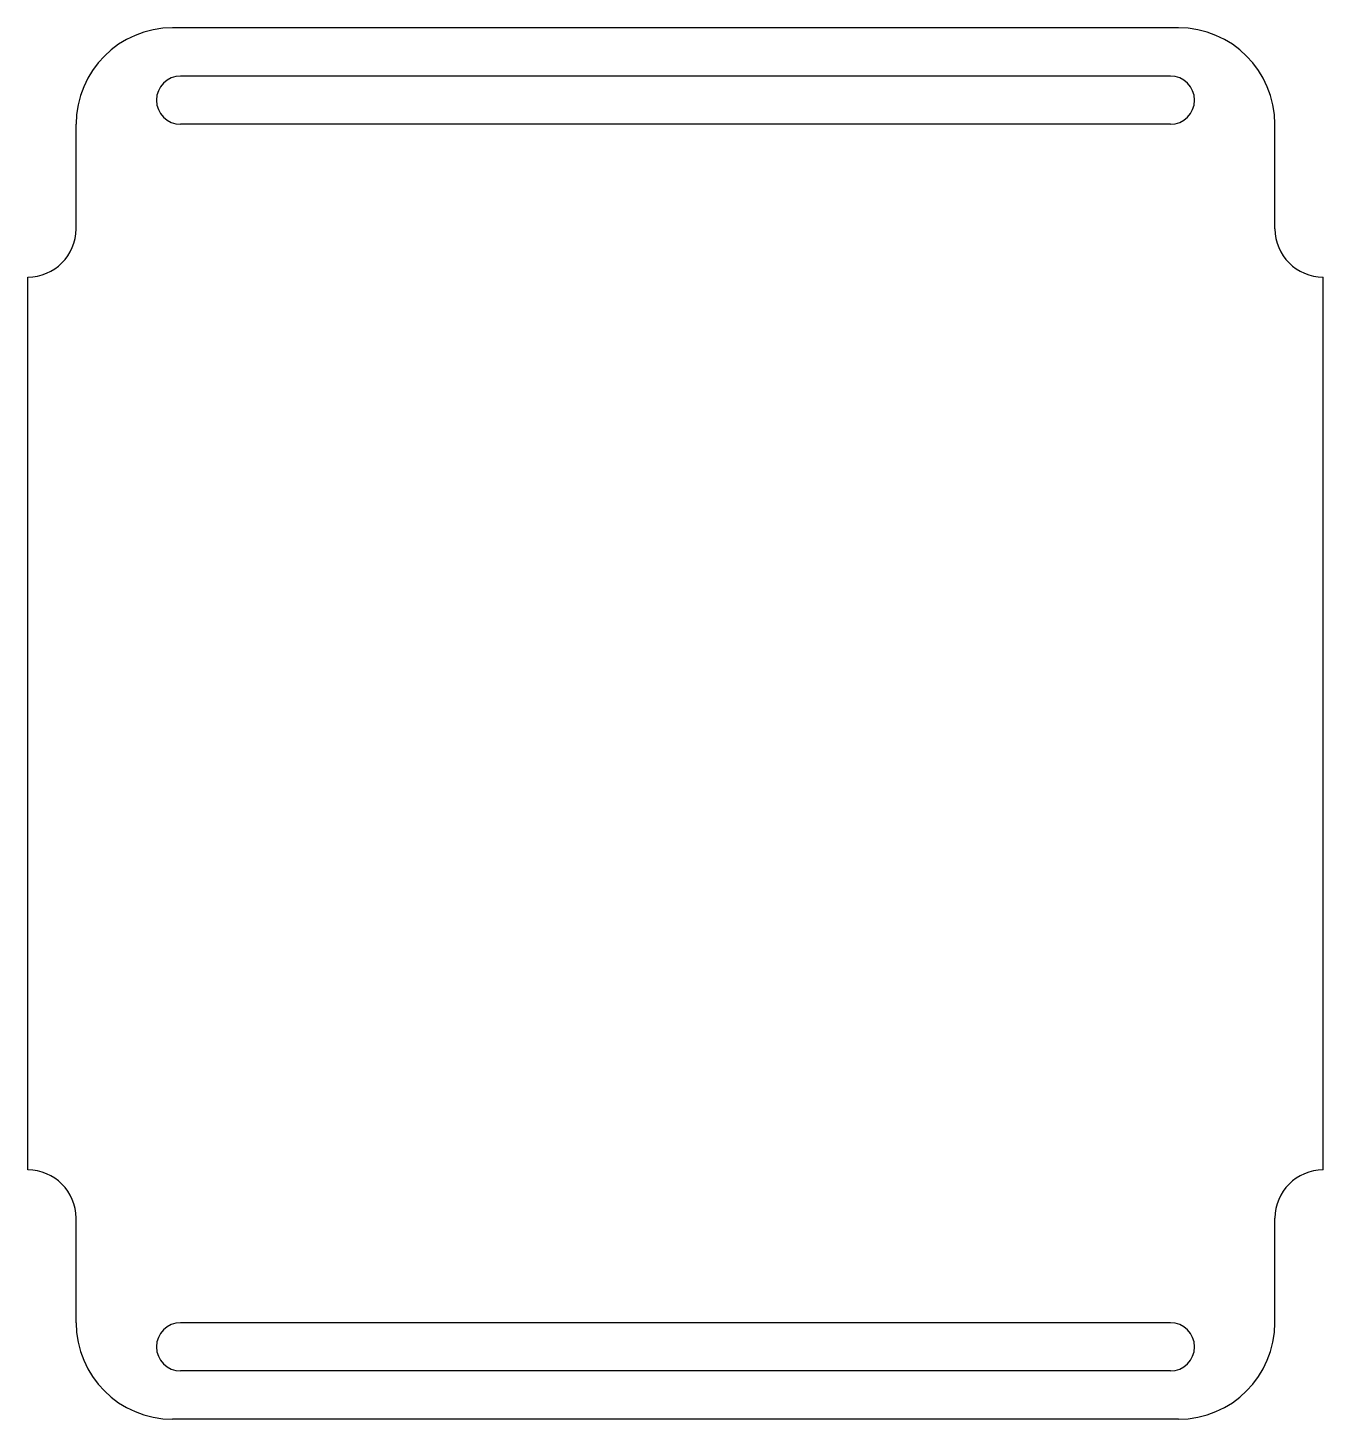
# Model space of a CAD drawing. Extents: x -20.9 to 20.9, y -22.5 to 22.5.
import ezdxf

# ---------------------------------------------------------------- set-up
doc = ezdxf.new("R2010")
doc.units = 0
doc.header["$MEASUREMENT"] = 0
doc.layers.add('VISIBLE', color=7, linetype='CONTINUOUS')

msp = doc.modelspace()

# ---------------------------------------------------------------- linework, layer by layer
at = {"layer": 'VISIBLE'}
for p, q in [((16.26, 22.5), (-16.26, 22.5)), ((16, 20.94), (-16, 20.94)), ((-19.38, 16), (-19.38, 19.38)), ((16, 19.38), (-16, 19.38)), ((19.38, 16), (19.38, 19.38)), ((-20.94, -14.44), (-20.94, 14.44)), ((20.94, -14.44), (20.94, 14.44)), ((-19.38, -19.38), (-19.38, -16)), ((19.38, -19.38), (19.38, -16)), ((16, -19.38), (-16, -19.38)), ((16, -20.94), (-16, -20.94)), ((16.26, -22.5), (-16.26, -22.5))]:
    msp.add_line(p, q, dxfattribs=at)
for centre, radius, start, end in [((-16.26, 19.38), 3.12, 90, 180), ((16.26, 19.38), 3.12, 0, 90), ((-16, 20.16), 0.78, 90, 270), ((16, 20.16), 0.78, 270, 90), ((-20.94, 16), 1.56, 270, 0), ((20.94, 16), 1.56, 180, 270), ((-20.94, -16), 1.56, 0, 90), ((20.94, -16), 1.56, 90, 180), ((-16.26, -19.38), 3.12, 180, 270), ((-16, -20.16), 0.78, 90, 270), ((16, -20.16), 0.78, 270, 90), ((16.26, -19.38), 3.12, 270, 0)]:
    msp.add_arc(centre, radius, start, end, dxfattribs=at)

doc.saveas('drawing.dxf')
